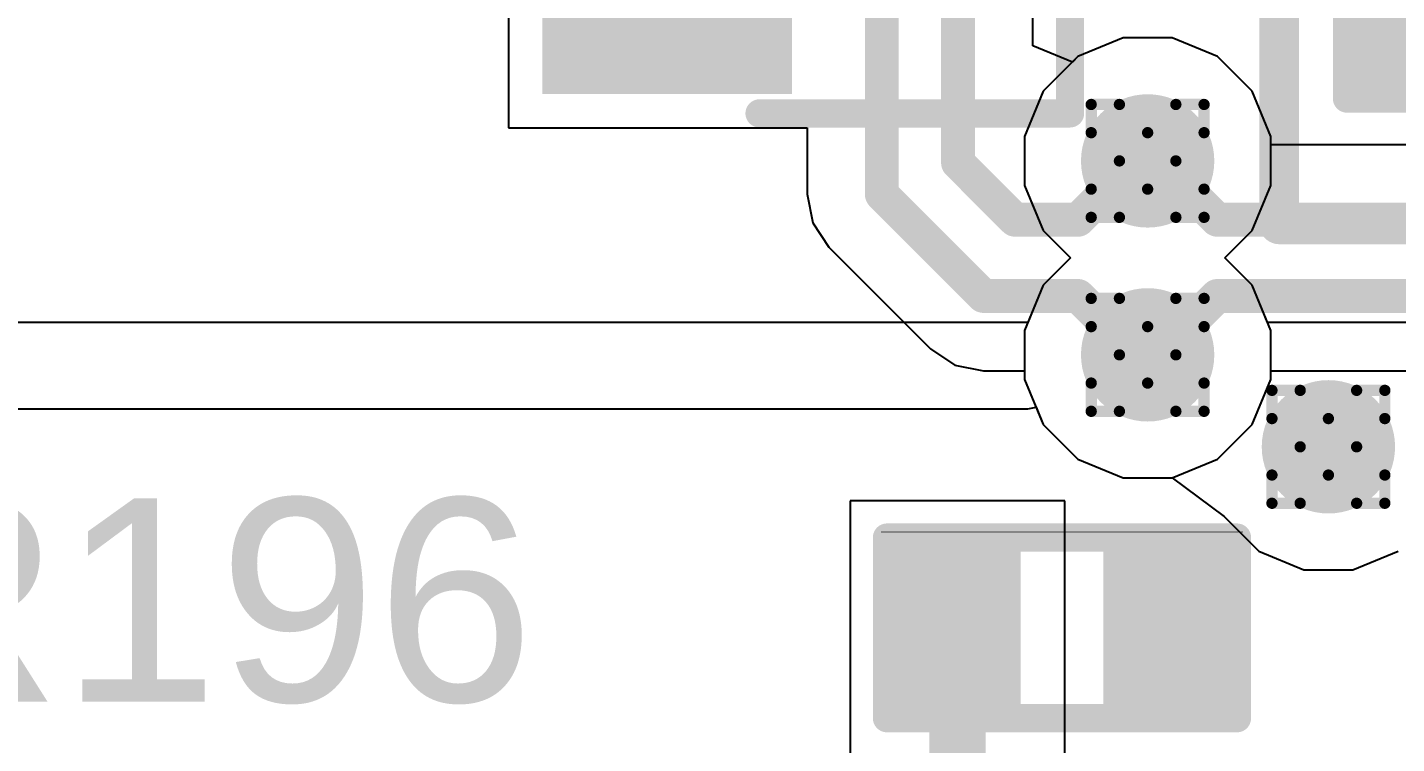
# Model space of a CAD drawing. Header units: inches. Extents: x -11 to 5379, y 0 to 5429.
# Drawn here: x 45.01 to 51.18, y 81.21 to 84.44 of the extents above; entities that cross this region are included whole.
import ezdxf

# ---------------------------------------------------------------- set-up
doc = ezdxf.new("R2010")
doc.units = ezdxf.units.IN
for name, color, linetype in [('Bottom Layer', 5, 'Continuous'), ('Drill Drawing', 1, 'Continuous'), ('GND', 16, 'Continuous'), ('PWR', 76, 'Continuous'), ('Top Layer', 1, 'Continuous'), ('Top Overlay', 2, 'Continuous'), ('Top Paste', 8, 'Continuous'), ('Top Solder', 216, 'Continuous'), ('Via Holes', 16, 'Continuous')]:
    doc.layers.add(name, color=color, linetype=linetype)
doc.styles.add('Arial', font='', dxfattribs={"height": 0.2})
doc.styles.get('Arial').set_extended_font_data('Arial')

# ---------------------------------------------------------------- blocks, each defined once
blk = doc.blocks.new('R___0402_63')
at = {"layer": 'Top Layer'}
for points in [[(-0.6985, -0.3175), (-0.6985, 0.3175), (-0.2413, 0.3175), (-0.2413, -0.3175)], [(0.2413, -0.3175), (0.2413, 0.3175), (0.6985, 0.3175), (0.6985, -0.3175)]]:
    blk.add_hatch(color=1, dxfattribs=at).paths.add_polyline_path(points)
at = {"layer": 'Top Paste'}
for points in [[(-0.6985, -0.3175), (-0.6985, 0.3175), (-0.2413, 0.3175), (-0.2413, -0.3175)], [(0.2413, -0.3175), (0.2413, 0.3175), (0.6985, 0.3175), (0.6985, -0.3175)]]:
    blk.add_hatch(color=8, dxfattribs=at).paths.add_polyline_path(points)
at = {"layer": 'Top Solder'}
for points in [[(-0.7535, -0.3725), (-0.7535, 0.3725), (-0.1863, 0.3725), (-0.1863, -0.3725)], [(0.1863, -0.3725), (0.1863, 0.3725), (0.7535, 0.3725), (0.7535, -0.3725)]]:
    blk.add_hatch(color=216, dxfattribs=at).paths.add_polyline_path(points)
at = {"layer": 'Top Overlay'}
for points in [[(-0.7874, 0.4064, 0.127, 0.127, 0), (-0.7874, -0.4064, 0.127, 0.127, 0)], [(0.7874, 0.4064, 0.127, 0.127, 0), (-0.7874, 0.4064, 0.127, 0.127, 0)], [(0.7874, 0.4064, 0.127, 0.127, 0), (0.7874, -0.4064, 0.127, 0.127, 0)], [(0.7874, -0.4064, 0.127, 0.127, 0), (-0.7874, -0.4064, 0.127, 0.127, 0)], [(0.8128, -0.4318, 0.00323, 0.00323, 0), (-0.8128, -0.4318, 0.00323, 0.00323, 0)]]:
    blk.add_lwpolyline(points, format="xyseb", dxfattribs=at)
for points in [[(-0.8191, 0.4064, 0.0635, 0.0635, 1), (-0.7556, 0.4064, 0.0635, 0.0635, 1)], [(-0.8191, 0.4064, 0.0635, 0.0635, 1), (-0.7556, 0.4064, 0.0635, 0.0635, 1)], [(0.7556, 0.4064, 0.0635, 0.0635, 1), (0.8191, 0.4064, 0.0635, 0.0635, 1)], [(0.7556, 0.4064, 0.0635, 0.0635, 1), (0.8191, 0.4064, 0.0635, 0.0635, 1)], [(-0.8191, -0.4064, 0.0635, 0.0635, 1), (-0.7556, -0.4064, 0.0635, 0.0635, 1)], [(-0.8191, -0.4064, 0.0635, 0.0635, 1), (-0.7556, -0.4064, 0.0635, 0.0635, 1)], [(0.7556, -0.4064, 0.0635, 0.0635, 1), (0.8191, -0.4064, 0.0635, 0.0635, 1)], [(0.7556, -0.4064, 0.0635, 0.0635, 1), (0.8191, -0.4064, 0.0635, 0.0635, 1)], [(-0.8136, -0.4318, 0.00161, 0.00161, 1), (-0.812, -0.4318, 0.00161, 0.00161, 1)], [(0.812, -0.4318, 0.00161, 0.00161, 1), (0.8136, -0.4318, 0.00161, 0.00161, 1)]]:
    blk.add_lwpolyline(points, format="xyseb", close=True, dxfattribs=at)
blk = doc.blocks.new('R___0402_298')
at = {"layer": 'Top Layer'}
for points in [[(-0.6985, -0.3175), (-0.6985, 0.3175), (-0.2413, 0.3175), (-0.2413, -0.3175)], [(0.2413, -0.3175), (0.2413, 0.3175), (0.6985, 0.3175), (0.6985, -0.3175)]]:
    blk.add_hatch(color=1, dxfattribs=at).paths.add_polyline_path(points)
at = {"layer": 'Top Paste'}
for points in [[(-0.6985, -0.3175), (-0.6985, 0.3175), (-0.2413, 0.3175), (-0.2413, -0.3175)], [(0.2413, -0.3175), (0.2413, 0.3175), (0.6985, 0.3175), (0.6985, -0.3175)]]:
    blk.add_hatch(color=8, dxfattribs=at).paths.add_polyline_path(points)
at = {"layer": 'Top Solder'}
for points in [[(-0.7535, -0.3725), (-0.7535, 0.3725), (-0.1863, 0.3725), (-0.1863, -0.3725)], [(0.1863, -0.3725), (0.1863, 0.3725), (0.7535, 0.3725), (0.7535, -0.3725)]]:
    blk.add_hatch(color=216, dxfattribs=at).paths.add_polyline_path(points)
at = {"layer": 'Top Overlay'}
for points in [[(-0.7874, 0.4064, 0.127, 0.127, 0), (-0.7874, -0.4064, 0.127, 0.127, 0)], [(-0.7874, 0.4064, 0.127, 0.127, 0), (0.7874, 0.4064, 0.127, 0.127, 0)], [(0.7874, 0.4064, 0.127, 0.127, 0), (0.7874, -0.4064, 0.127, 0.127, 0)], [(-0.7874, -0.4064, 0.127, 0.127, 0), (0.7874, -0.4064, 0.127, 0.127, 0)], [(-0.8128, -0.4318, 0.00323, 0.00323, 0), (0.8128, -0.4318, 0.00323, 0.00323, 0)]]:
    blk.add_lwpolyline(points, format="xyseb", dxfattribs=at)
for points in [[(-0.8191, 0.4064, 0.0635, 0.0635, 1), (-0.7556, 0.4064, 0.0635, 0.0635, 1)], [(-0.8191, 0.4064, 0.0635, 0.0635, 1), (-0.7556, 0.4064, 0.0635, 0.0635, 1)], [(0.7556, 0.4064, 0.0635, 0.0635, 1), (0.8191, 0.4064, 0.0635, 0.0635, 1)], [(0.7556, 0.4064, 0.0635, 0.0635, 1), (0.8191, 0.4064, 0.0635, 0.0635, 1)], [(-0.8191, -0.4064, 0.0635, 0.0635, 1), (-0.7556, -0.4064, 0.0635, 0.0635, 1)], [(-0.8191, -0.4064, 0.0635, 0.0635, 1), (-0.7556, -0.4064, 0.0635, 0.0635, 1)], [(0.7556, -0.4064, 0.0635, 0.0635, 1), (0.8191, -0.4064, 0.0635, 0.0635, 1)], [(0.7556, -0.4064, 0.0635, 0.0635, 1), (0.8191, -0.4064, 0.0635, 0.0635, 1)], [(-0.8136, -0.4318, 0.00161, 0.00161, 1), (-0.812, -0.4318, 0.00161, 0.00161, 1)], [(0.812, -0.4318, 0.00161, 0.00161, 1), (0.8136, -0.4318, 0.00161, 0.00161, 1)]]:
    blk.add_lwpolyline(points, format="xyseb", close=True, dxfattribs=at)
blk = doc.blocks.new('SOT_23_556')
at = {"layer": 'Top Layer'}
for points in [[(-0.41, 1.46), (0.41, 1.46), (0.41, 0.54), (-0.41, 0.54)], [(-1.36, -0.54), (-0.54, -0.54), (-0.54, -1.46), (-1.36, -1.46)], [(0.54, -0.54), (1.36, -0.54), (1.36, -1.46), (0.54, -1.46)]]:
    blk.add_hatch(color=1, dxfattribs=at).paths.add_polyline_path(points)
at = {"layer": 'Top Paste'}
for points in [[(-0.41, 1.46), (0.41, 1.46), (0.41, 0.54), (-0.41, 0.54)], [(-1.36, -0.54), (-0.54, -0.54), (-0.54, -1.46), (-1.36, -1.46)], [(0.54, -0.54), (1.36, -0.54), (1.36, -1.46), (0.54, -1.46)]]:
    blk.add_hatch(color=8, dxfattribs=at).paths.add_polyline_path(points)
at = {"layer": 'Top Solder'}
for points in [[(-0.5116, 1.5616), (0.5116, 1.5616), (0.5116, 0.4384), (-0.5116, 0.4384)], [(-1.4616, -0.4384), (-0.4384, -0.4384), (-0.4384, -1.5616), (-1.4616, -1.5616)], [(0.4384, -0.4384), (1.4616, -0.4384), (1.4616, -1.5616), (0.4384, -1.5616)]]:
    blk.add_hatch(color=216, dxfattribs=at).paths.add_polyline_path(points)
at = {"layer": 'Top Overlay'}
for points in [[(-0.5588, 0.8128, 0.127, 0.127, 0), (-1.5494, 0.8128, 0.127, 0.127, 0)], [(-1.5494, -0.5842, 0.127, 0.127, 0), (-1.5494, 0.8128, 0.127, 0.127, 0)], [(1.5494, 0.8128, 0.127, 0.127, 0), (0.5588, 0.8128, 0.127, 0.127, 0)], [(1.5494, -0.5842, 0.127, 0.127, 0), (1.5494, 0.8128, 0.127, 0.127, 0)], [(0.3302, -0.7874, 0.127, 0.127, 0), (-0.3302, -0.7874, 0.127, 0.127, 0)], [(-1.6764, -1.2954, 0.127, 0.127, 0), (-1.6764, -1.0414, 0.127, 0.127, 0)], [(-1.5494, -1.1684, 0.127, 0.127, 0), (-1.6764, -1.0414, 0.127, 0.127, 0)], [(-1.6764, -1.2954, 0.127, 0.127, 0), (-1.5494, -1.1684, 0.127, 0.127, 0)]]:
    blk.add_lwpolyline(points, format="xyseb", dxfattribs=at)
for points in [[(-1.5812, 0.8128, 0.0635, 0.0635, 1), (-1.5176, 0.8128, 0.0635, 0.0635, 1)], [(-1.5812, 0.8128, 0.0635, 0.0635, 1), (-1.5176, 0.8128, 0.0635, 0.0635, 1)], [(-0.5905, 0.8128, 0.0635, 0.0635, 1), (-0.5271, 0.8128, 0.0635, 0.0635, 1)], [(0.5271, 0.8128, 0.0635, 0.0635, 1), (0.5905, 0.8128, 0.0635, 0.0635, 1)], [(1.5176, 0.8128, 0.0635, 0.0635, 1), (1.5812, 0.8128, 0.0635, 0.0635, 1)], [(1.5176, 0.8128, 0.0635, 0.0635, 1), (1.5812, 0.8128, 0.0635, 0.0635, 1)], [(-1.5812, -0.5842, 0.0635, 0.0635, 1), (-1.5176, -0.5842, 0.0635, 0.0635, 1)], [(1.5176, -0.5842, 0.0635, 0.0635, 1), (1.5812, -0.5842, 0.0635, 0.0635, 1)], [(-0.3619, -0.7874, 0.0635, 0.0635, 1), (-0.2984, -0.7874, 0.0635, 0.0635, 1)], [(0.2984, -0.7874, 0.0635, 0.0635, 1), (0.3619, -0.7874, 0.0635, 0.0635, 1)], [(-1.7082, -1.0414, 0.0635, 0.0635, 1), (-1.6446, -1.0414, 0.0635, 0.0635, 1)], [(-1.7082, -1.0414, 0.0635, 0.0635, 1), (-1.6446, -1.0414, 0.0635, 0.0635, 1)], [(-1.5812, -1.1684, 0.0635, 0.0635, 1), (-1.5176, -1.1684, 0.0635, 0.0635, 1)], [(-1.5812, -1.1684, 0.0635, 0.0635, 1), (-1.5176, -1.1684, 0.0635, 0.0635, 1)], [(-1.7082, -1.2954, 0.0635, 0.0635, 1), (-1.6446, -1.2954, 0.0635, 0.0635, 1)], [(-1.7082, -1.2954, 0.0635, 0.0635, 1), (-1.6446, -1.2954, 0.0635, 0.0635, 1)]]:
    blk.add_lwpolyline(points, format="xyseb", close=True, dxfattribs=at)

msp = doc.modelspace()

# ---------------------------------------------------------------- hatches: boundary and pattern name
at = {"layer": 'Bottom Layer'}
h = msp.add_hatch(color=5, dxfattribs=at)
edge = h.paths.add_edge_path()
edge.add_arc((50.0555, 83.8364), 0.3, 0, 360)
h = msp.add_hatch(color=5, dxfattribs=at)
edge = h.paths.add_edge_path()
edge.add_arc((50.0555, 82.9638), 0.3, 0, 360)
h = msp.add_hatch(color=5, dxfattribs=at)
edge = h.paths.add_edge_path()
edge.add_arc((50.8689, 82.55), 0.3, 0, 360)
at = {"layer": 'GND'}
h = msp.add_hatch(color=16, dxfattribs=at)
edge = h.paths.add_edge_path()
edge.add_arc((50.0555, 83.8364), 0.3, 0, 360)
h = msp.add_hatch(color=16, dxfattribs=at)
edge = h.paths.add_edge_path()
edge.add_arc((50.0555, 82.9638), 0.3, 0, 360)
h = msp.add_hatch(color=16, dxfattribs=at)
edge = h.paths.add_edge_path()
edge.add_arc((50.8689, 82.55), 0.3, 0, 360)
at = {"layer": 'PWR'}
h = msp.add_hatch(color=76, dxfattribs=at)
edge = h.paths.add_edge_path()
edge.add_arc((50.0555, 83.8364), 0.3, 0, 360)
h = msp.add_hatch(color=76, dxfattribs=at)
edge = h.paths.add_edge_path()
edge.add_arc((50.0555, 82.9638), 0.3, 0, 360)
h = msp.add_hatch(color=76, dxfattribs=at)
edge = h.paths.add_edge_path()
edge.add_arc((50.8689, 82.55), 0.3, 0, 360)
at = {"layer": 'Top Layer'}
h = msp.add_hatch(color=1, dxfattribs=at)
edge = h.paths.add_edge_path()
edge.add_arc((50.0555, 83.8364), 0.3, 0, 360)
h = msp.add_hatch(color=1, dxfattribs=at)
edge = h.paths.add_edge_path()
edge.add_arc((50.0555, 82.9638), 0.3, 0, 360)
h = msp.add_hatch(color=1, dxfattribs=at)
edge = h.paths.add_edge_path()
edge.add_arc((50.8689, 82.55), 0.3, 0, 360)
at = {"layer": 'Via Holes'}
h = msp.add_hatch(color=7, dxfattribs=at)
edge = h.paths.add_edge_path()
edge.add_arc((50.0555, 83.8364), 0.15, 0, 360)
h = msp.add_hatch(color=7, dxfattribs=at)
edge = h.paths.add_edge_path()
edge.add_arc((50.0555, 82.9638), 0.15, 0, 360)
h = msp.add_hatch(color=7, dxfattribs=at)
edge = h.paths.add_edge_path()
edge.add_arc((50.8689, 82.55), 0.15, 0, 360)

# ---------------------------------------------------------------- linework, layer by layer
at = {"layer": 'Bottom Layer'}
for p, q in [((49.9453, 84.3904), (49.7417, 84.3061)), ((50.1657, 84.3904), (49.9453, 84.3904)), ((50.3693, 84.3061), (50.1657, 84.3904)), ((49.7417, 84.3061), (49.5859, 84.1502)), ((50.5252, 84.1502), (50.3693, 84.3061)), ((49.5859, 84.1502), (49.5015, 83.9466)), ((50.6095, 83.9466), (50.5252, 84.1502)), ((49.5015, 83.9466), (49.5015, 83.7262)), ((50.6095, 83.9082), (50.6095, 83.9466)), ((63.4715, 83.9082), (50.6095, 83.9082)), ((49.5015, 83.7262), (49.5859, 83.5226)), ((49.5859, 83.5226), (49.7084, 83.4001)), ((49.7084, 83.4001), (49.5859, 83.2776)), ((49.5859, 83.2776), (49.5015, 83.074)), ((49.5015, 83.074), (49.5015, 82.8536)), ((50.6095, 82.8536), (50.6095, 82.892)), ((50.6095, 82.892), (63.4715, 82.892)), ((49.5015, 82.8536), (49.5859, 82.65)), ((50.5252, 82.65), (50.6095, 82.8536)), ((49.5859, 82.65), (49.7417, 82.4941)), ((50.3693, 82.4941), (50.5252, 82.65)), ((49.7417, 82.4941), (49.9453, 82.4098)), ((50.1657, 82.4098), (50.3693, 82.4941)), ((49.9453, 82.4098), (50.1657, 82.4098))]:
    msp.add_line(p, q, dxfattribs=at)
for points in [[(50.0555, 83.8364, 0.1524, 0.1524, 0), (50.1037, 83.8364, 0.1524, 0.1524, 0)], [(50.1037, 83.8364, 0.1524, 0.1524, 0), (50.3686, 83.5716, 0.1524, 0.1524, 0)], [(50.3686, 83.5716, 0.1524, 0.1524, 0), (63.7124, 83.5716, 0.1524, 0.1524, 0)], [(50.1037, 82.9638, 0.1524, 0.1524, 0), (50.3686, 83.2287, 0.1524, 0.1524, 0)], [(50.3686, 83.2287, 0.1524, 0.1524, 0), (63.7124, 83.2287, 0.1524, 0.1524, 0)], [(50.0555, 82.9638, 0.1524, 0.1524, 0), (50.1037, 82.9638, 0.1524, 0.1524, 0)]]:
    msp.add_lwpolyline(points, format="xyseb", dxfattribs=at)
for points in [[(50.0174, 83.8364, 0.0762, 0.0762, 1), (50.0936, 83.8364, 0.0762, 0.0762, 1)], [(50.0656, 83.8364, 0.0762, 0.0762, 1), (50.1418, 83.8364, 0.0762, 0.0762, 1)], [(50.0656, 83.8364, 0.0762, 0.0762, 1), (50.1418, 83.8364, 0.0762, 0.0762, 1)], [(50.3305, 83.5716, 0.0762, 0.0762, 1), (50.4067, 83.5716, 0.0762, 0.0762, 1)], [(50.3305, 83.5716, 0.0762, 0.0762, 1), (50.4067, 83.5716, 0.0762, 0.0762, 1)], [(50.3305, 83.2287, 0.0762, 0.0762, 1), (50.4067, 83.2287, 0.0762, 0.0762, 1)], [(50.3305, 83.2287, 0.0762, 0.0762, 1), (50.4067, 83.2287, 0.0762, 0.0762, 1)], [(50.0174, 82.9638, 0.0762, 0.0762, 1), (50.0936, 82.9638, 0.0762, 0.0762, 1)], [(50.0656, 82.9638, 0.0762, 0.0762, 1), (50.1418, 82.9638, 0.0762, 0.0762, 1)], [(50.0656, 82.9638, 0.0762, 0.0762, 1), (50.1418, 82.9638, 0.0762, 0.0762, 1)]]:
    msp.add_lwpolyline(points, format="xyseb", close=True, dxfattribs=at)
at = {"layer": 'Drill Drawing'}
for points in [[(49.8015, 83.9634, 0.0508, 0.0508, 0), (49.8015, 84.0904, 0.0508, 0.0508, 0)], [(49.8015, 84.0904, 0.0508, 0.0508, 0), (49.9285, 84.0904, 0.0508, 0.0508, 0)], [(49.9285, 84.0904, 0.0508, 0.0508, 0), (50.0555, 83.9634, 0.0508, 0.0508, 0)], [(50.0555, 83.9634, 0.0508, 0.0508, 0), (50.1825, 84.0904, 0.0508, 0.0508, 0)], [(50.1825, 84.0904, 0.0508, 0.0508, 0), (50.3095, 84.0904, 0.0508, 0.0508, 0)], [(50.3095, 83.9634, 0.0508, 0.0508, 0), (50.3095, 84.0904, 0.0508, 0.0508, 0)], [(49.8015, 83.9634, 0.0508, 0.0508, 0), (49.9285, 83.8364, 0.0508, 0.0508, 0)], [(50.1825, 83.8364, 0.0508, 0.0508, 0), (50.3095, 83.9634, 0.0508, 0.0508, 0)], [(49.8015, 83.7094, 0.0508, 0.0508, 0), (49.9285, 83.8364, 0.0508, 0.0508, 0)], [(50.1825, 83.8364, 0.0508, 0.0508, 0), (50.3095, 83.7094, 0.0508, 0.0508, 0)], [(49.8015, 83.5824, 0.0508, 0.0508, 0), (49.8015, 83.7094, 0.0508, 0.0508, 0)], [(49.9285, 83.5824, 0.0508, 0.0508, 0), (50.0555, 83.7094, 0.0508, 0.0508, 0)], [(50.0555, 83.7094, 0.0508, 0.0508, 0), (50.1825, 83.5824, 0.0508, 0.0508, 0)], [(50.3095, 83.5824, 0.0508, 0.0508, 0), (50.3095, 83.7094, 0.0508, 0.0508, 0)], [(49.8015, 83.5824, 0.0508, 0.0508, 0), (49.9285, 83.5824, 0.0508, 0.0508, 0)], [(50.1825, 83.5824, 0.0508, 0.0508, 0), (50.3095, 83.5824, 0.0508, 0.0508, 0)], [(49.8015, 83.0908, 0.0508, 0.0508, 0), (49.8015, 83.2178, 0.0508, 0.0508, 0)], [(49.8015, 83.2178, 0.0508, 0.0508, 0), (49.9285, 83.2178, 0.0508, 0.0508, 0)], [(49.9285, 83.2178, 0.0508, 0.0508, 0), (50.0555, 83.0908, 0.0508, 0.0508, 0)], [(50.0555, 83.0908, 0.0508, 0.0508, 0), (50.1825, 83.2178, 0.0508, 0.0508, 0)], [(50.1825, 83.2178, 0.0508, 0.0508, 0), (50.3095, 83.2178, 0.0508, 0.0508, 0)], [(50.3095, 83.0908, 0.0508, 0.0508, 0), (50.3095, 83.2178, 0.0508, 0.0508, 0)], [(49.8015, 83.0908, 0.0508, 0.0508, 0), (49.9285, 82.9638, 0.0508, 0.0508, 0)], [(50.1825, 82.9638, 0.0508, 0.0508, 0), (50.3095, 83.0908, 0.0508, 0.0508, 0)], [(49.8015, 82.8368, 0.0508, 0.0508, 0), (49.9285, 82.9638, 0.0508, 0.0508, 0)], [(50.1825, 82.9638, 0.0508, 0.0508, 0), (50.3095, 82.8368, 0.0508, 0.0508, 0)], [(49.8015, 82.7098, 0.0508, 0.0508, 0), (49.8015, 82.8368, 0.0508, 0.0508, 0)], [(49.9285, 82.7098, 0.0508, 0.0508, 0), (50.0555, 82.8368, 0.0508, 0.0508, 0)], [(50.0555, 82.8368, 0.0508, 0.0508, 0), (50.1825, 82.7098, 0.0508, 0.0508, 0)], [(50.3095, 82.7098, 0.0508, 0.0508, 0), (50.3095, 82.8368, 0.0508, 0.0508, 0)], [(50.6149, 82.677, 0.0508, 0.0508, 0), (50.6149, 82.804, 0.0508, 0.0508, 0)], [(50.6149, 82.804, 0.0508, 0.0508, 0), (50.7419, 82.804, 0.0508, 0.0508, 0)], [(50.7419, 82.804, 0.0508, 0.0508, 0), (50.8689, 82.677, 0.0508, 0.0508, 0)], [(50.8689, 82.677, 0.0508, 0.0508, 0), (50.9959, 82.804, 0.0508, 0.0508, 0)], [(50.9959, 82.804, 0.0508, 0.0508, 0), (51.1229, 82.804, 0.0508, 0.0508, 0)], [(51.1229, 82.677, 0.0508, 0.0508, 0), (51.1229, 82.804, 0.0508, 0.0508, 0)], [(49.8015, 82.7098, 0.0508, 0.0508, 0), (49.9285, 82.7098, 0.0508, 0.0508, 0)], [(50.1825, 82.7098, 0.0508, 0.0508, 0), (50.3095, 82.7098, 0.0508, 0.0508, 0)], [(50.6149, 82.677, 0.0508, 0.0508, 0), (50.7419, 82.55, 0.0508, 0.0508, 0)], [(50.9959, 82.55, 0.0508, 0.0508, 0), (51.1229, 82.677, 0.0508, 0.0508, 0)], [(50.6149, 82.423, 0.0508, 0.0508, 0), (50.7419, 82.55, 0.0508, 0.0508, 0)], [(50.9959, 82.55, 0.0508, 0.0508, 0), (51.1229, 82.423, 0.0508, 0.0508, 0)], [(50.6149, 82.296, 0.0508, 0.0508, 0), (50.6149, 82.423, 0.0508, 0.0508, 0)], [(50.7419, 82.296, 0.0508, 0.0508, 0), (50.8689, 82.423, 0.0508, 0.0508, 0)], [(50.8689, 82.423, 0.0508, 0.0508, 0), (50.9959, 82.296, 0.0508, 0.0508, 0)], [(51.1229, 82.296, 0.0508, 0.0508, 0), (51.1229, 82.423, 0.0508, 0.0508, 0)], [(50.6149, 82.296, 0.0508, 0.0508, 0), (50.7419, 82.296, 0.0508, 0.0508, 0)], [(50.9959, 82.296, 0.0508, 0.0508, 0), (51.1229, 82.296, 0.0508, 0.0508, 0)]]:
    msp.add_lwpolyline(points, format="xyseb", dxfattribs=at)
for points in [[(49.7888, 84.0904, 0.0254, 0.0254, 1), (49.8142, 84.0904, 0.0254, 0.0254, 1)], [(49.7888, 84.0904, 0.0254, 0.0254, 1), (49.8142, 84.0904, 0.0254, 0.0254, 1)], [(49.9158, 84.0904, 0.0254, 0.0254, 1), (49.9412, 84.0904, 0.0254, 0.0254, 1)], [(49.9158, 84.0904, 0.0254, 0.0254, 1), (49.9412, 84.0904, 0.0254, 0.0254, 1)], [(50.1698, 84.0904, 0.0254, 0.0254, 1), (50.1952, 84.0904, 0.0254, 0.0254, 1)], [(50.1698, 84.0904, 0.0254, 0.0254, 1), (50.1952, 84.0904, 0.0254, 0.0254, 1)], [(50.2968, 84.0904, 0.0254, 0.0254, 1), (50.3222, 84.0904, 0.0254, 0.0254, 1)], [(50.2968, 84.0904, 0.0254, 0.0254, 1), (50.3222, 84.0904, 0.0254, 0.0254, 1)], [(49.7888, 83.9634, 0.0254, 0.0254, 1), (49.8142, 83.9634, 0.0254, 0.0254, 1)], [(49.7888, 83.9634, 0.0254, 0.0254, 1), (49.8142, 83.9634, 0.0254, 0.0254, 1)], [(50.0428, 83.9634, 0.0254, 0.0254, 1), (50.0682, 83.9634, 0.0254, 0.0254, 1)], [(50.0428, 83.9634, 0.0254, 0.0254, 1), (50.0682, 83.9634, 0.0254, 0.0254, 1)], [(50.2968, 83.9634, 0.0254, 0.0254, 1), (50.3222, 83.9634, 0.0254, 0.0254, 1)], [(50.2968, 83.9634, 0.0254, 0.0254, 1), (50.3222, 83.9634, 0.0254, 0.0254, 1)], [(49.9158, 83.8364, 0.0254, 0.0254, 1), (49.9412, 83.8364, 0.0254, 0.0254, 1)], [(49.9158, 83.8364, 0.0254, 0.0254, 1), (49.9412, 83.8364, 0.0254, 0.0254, 1)], [(50.1698, 83.8364, 0.0254, 0.0254, 1), (50.1952, 83.8364, 0.0254, 0.0254, 1)], [(50.1698, 83.8364, 0.0254, 0.0254, 1), (50.1952, 83.8364, 0.0254, 0.0254, 1)], [(49.7888, 83.7094, 0.0254, 0.0254, 1), (49.8142, 83.7094, 0.0254, 0.0254, 1)], [(49.7888, 83.7094, 0.0254, 0.0254, 1), (49.8142, 83.7094, 0.0254, 0.0254, 1)], [(50.0428, 83.7094, 0.0254, 0.0254, 1), (50.0682, 83.7094, 0.0254, 0.0254, 1)], [(50.0428, 83.7094, 0.0254, 0.0254, 1), (50.0682, 83.7094, 0.0254, 0.0254, 1)], [(50.2968, 83.7094, 0.0254, 0.0254, 1), (50.3222, 83.7094, 0.0254, 0.0254, 1)], [(50.2968, 83.7094, 0.0254, 0.0254, 1), (50.3222, 83.7094, 0.0254, 0.0254, 1)], [(49.7888, 83.5824, 0.0254, 0.0254, 1), (49.8142, 83.5824, 0.0254, 0.0254, 1)], [(49.7888, 83.5824, 0.0254, 0.0254, 1), (49.8142, 83.5824, 0.0254, 0.0254, 1)], [(49.9158, 83.5824, 0.0254, 0.0254, 1), (49.9412, 83.5824, 0.0254, 0.0254, 1)], [(49.9158, 83.5824, 0.0254, 0.0254, 1), (49.9412, 83.5824, 0.0254, 0.0254, 1)], [(50.1698, 83.5824, 0.0254, 0.0254, 1), (50.1952, 83.5824, 0.0254, 0.0254, 1)], [(50.1698, 83.5824, 0.0254, 0.0254, 1), (50.1952, 83.5824, 0.0254, 0.0254, 1)], [(50.2968, 83.5824, 0.0254, 0.0254, 1), (50.3222, 83.5824, 0.0254, 0.0254, 1)], [(50.2968, 83.5824, 0.0254, 0.0254, 1), (50.3222, 83.5824, 0.0254, 0.0254, 1)], [(49.7888, 83.2178, 0.0254, 0.0254, 1), (49.8142, 83.2178, 0.0254, 0.0254, 1)], [(49.7888, 83.2178, 0.0254, 0.0254, 1), (49.8142, 83.2178, 0.0254, 0.0254, 1)], [(49.9158, 83.2178, 0.0254, 0.0254, 1), (49.9412, 83.2178, 0.0254, 0.0254, 1)], [(49.9158, 83.2178, 0.0254, 0.0254, 1), (49.9412, 83.2178, 0.0254, 0.0254, 1)], [(50.1698, 83.2178, 0.0254, 0.0254, 1), (50.1952, 83.2178, 0.0254, 0.0254, 1)], [(50.1698, 83.2178, 0.0254, 0.0254, 1), (50.1952, 83.2178, 0.0254, 0.0254, 1)], [(50.2968, 83.2178, 0.0254, 0.0254, 1), (50.3222, 83.2178, 0.0254, 0.0254, 1)], [(50.2968, 83.2178, 0.0254, 0.0254, 1), (50.3222, 83.2178, 0.0254, 0.0254, 1)], [(49.7888, 83.0908, 0.0254, 0.0254, 1), (49.8142, 83.0908, 0.0254, 0.0254, 1)], [(49.7888, 83.0908, 0.0254, 0.0254, 1), (49.8142, 83.0908, 0.0254, 0.0254, 1)], [(50.0428, 83.0908, 0.0254, 0.0254, 1), (50.0682, 83.0908, 0.0254, 0.0254, 1)], [(50.0428, 83.0908, 0.0254, 0.0254, 1), (50.0682, 83.0908, 0.0254, 0.0254, 1)], [(50.2968, 83.0908, 0.0254, 0.0254, 1), (50.3222, 83.0908, 0.0254, 0.0254, 1)], [(50.2968, 83.0908, 0.0254, 0.0254, 1), (50.3222, 83.0908, 0.0254, 0.0254, 1)], [(49.9158, 82.9638, 0.0254, 0.0254, 1), (49.9412, 82.9638, 0.0254, 0.0254, 1)], [(49.9158, 82.9638, 0.0254, 0.0254, 1), (49.9412, 82.9638, 0.0254, 0.0254, 1)], [(50.1698, 82.9638, 0.0254, 0.0254, 1), (50.1952, 82.9638, 0.0254, 0.0254, 1)], [(50.1698, 82.9638, 0.0254, 0.0254, 1), (50.1952, 82.9638, 0.0254, 0.0254, 1)], [(49.7888, 82.8368, 0.0254, 0.0254, 1), (49.8142, 82.8368, 0.0254, 0.0254, 1)], [(49.7888, 82.8368, 0.0254, 0.0254, 1), (49.8142, 82.8368, 0.0254, 0.0254, 1)], [(50.0428, 82.8368, 0.0254, 0.0254, 1), (50.0682, 82.8368, 0.0254, 0.0254, 1)], [(50.0428, 82.8368, 0.0254, 0.0254, 1), (50.0682, 82.8368, 0.0254, 0.0254, 1)], [(50.2968, 82.8368, 0.0254, 0.0254, 1), (50.3222, 82.8368, 0.0254, 0.0254, 1)], [(50.2968, 82.8368, 0.0254, 0.0254, 1), (50.3222, 82.8368, 0.0254, 0.0254, 1)], [(50.6022, 82.804, 0.0254, 0.0254, 1), (50.6276, 82.804, 0.0254, 0.0254, 1)], [(50.6022, 82.804, 0.0254, 0.0254, 1), (50.6276, 82.804, 0.0254, 0.0254, 1)], [(50.7292, 82.804, 0.0254, 0.0254, 1), (50.7546, 82.804, 0.0254, 0.0254, 1)], [(50.7292, 82.804, 0.0254, 0.0254, 1), (50.7546, 82.804, 0.0254, 0.0254, 1)], [(50.9832, 82.804, 0.0254, 0.0254, 1), (51.0086, 82.804, 0.0254, 0.0254, 1)], [(50.9832, 82.804, 0.0254, 0.0254, 1), (51.0086, 82.804, 0.0254, 0.0254, 1)], [(51.1102, 82.804, 0.0254, 0.0254, 1), (51.1356, 82.804, 0.0254, 0.0254, 1)], [(51.1102, 82.804, 0.0254, 0.0254, 1), (51.1356, 82.804, 0.0254, 0.0254, 1)], [(49.7888, 82.7098, 0.0254, 0.0254, 1), (49.8142, 82.7098, 0.0254, 0.0254, 1)], [(49.7888, 82.7098, 0.0254, 0.0254, 1), (49.8142, 82.7098, 0.0254, 0.0254, 1)], [(49.9158, 82.7098, 0.0254, 0.0254, 1), (49.9412, 82.7098, 0.0254, 0.0254, 1)], [(49.9158, 82.7098, 0.0254, 0.0254, 1), (49.9412, 82.7098, 0.0254, 0.0254, 1)], [(50.1698, 82.7098, 0.0254, 0.0254, 1), (50.1952, 82.7098, 0.0254, 0.0254, 1)], [(50.1698, 82.7098, 0.0254, 0.0254, 1), (50.1952, 82.7098, 0.0254, 0.0254, 1)], [(50.2968, 82.7098, 0.0254, 0.0254, 1), (50.3222, 82.7098, 0.0254, 0.0254, 1)], [(50.2968, 82.7098, 0.0254, 0.0254, 1), (50.3222, 82.7098, 0.0254, 0.0254, 1)], [(50.6022, 82.677, 0.0254, 0.0254, 1), (50.6276, 82.677, 0.0254, 0.0254, 1)], [(50.6022, 82.677, 0.0254, 0.0254, 1), (50.6276, 82.677, 0.0254, 0.0254, 1)], [(50.8562, 82.677, 0.0254, 0.0254, 1), (50.8816, 82.677, 0.0254, 0.0254, 1)], [(50.8562, 82.677, 0.0254, 0.0254, 1), (50.8816, 82.677, 0.0254, 0.0254, 1)], [(51.1102, 82.677, 0.0254, 0.0254, 1), (51.1356, 82.677, 0.0254, 0.0254, 1)], [(51.1102, 82.677, 0.0254, 0.0254, 1), (51.1356, 82.677, 0.0254, 0.0254, 1)], [(50.7292, 82.55, 0.0254, 0.0254, 1), (50.7546, 82.55, 0.0254, 0.0254, 1)], [(50.7292, 82.55, 0.0254, 0.0254, 1), (50.7546, 82.55, 0.0254, 0.0254, 1)], [(50.9832, 82.55, 0.0254, 0.0254, 1), (51.0086, 82.55, 0.0254, 0.0254, 1)], [(50.9832, 82.55, 0.0254, 0.0254, 1), (51.0086, 82.55, 0.0254, 0.0254, 1)], [(50.6022, 82.423, 0.0254, 0.0254, 1), (50.6276, 82.423, 0.0254, 0.0254, 1)], [(50.6022, 82.423, 0.0254, 0.0254, 1), (50.6276, 82.423, 0.0254, 0.0254, 1)], [(50.8562, 82.423, 0.0254, 0.0254, 1), (50.8816, 82.423, 0.0254, 0.0254, 1)], [(50.8562, 82.423, 0.0254, 0.0254, 1), (50.8816, 82.423, 0.0254, 0.0254, 1)], [(51.1102, 82.423, 0.0254, 0.0254, 1), (51.1356, 82.423, 0.0254, 0.0254, 1)], [(51.1102, 82.423, 0.0254, 0.0254, 1), (51.1356, 82.423, 0.0254, 0.0254, 1)], [(50.6022, 82.296, 0.0254, 0.0254, 1), (50.6276, 82.296, 0.0254, 0.0254, 1)], [(50.6022, 82.296, 0.0254, 0.0254, 1), (50.6276, 82.296, 0.0254, 0.0254, 1)], [(50.7292, 82.296, 0.0254, 0.0254, 1), (50.7546, 82.296, 0.0254, 0.0254, 1)], [(50.7292, 82.296, 0.0254, 0.0254, 1), (50.7546, 82.296, 0.0254, 0.0254, 1)], [(50.9832, 82.296, 0.0254, 0.0254, 1), (51.0086, 82.296, 0.0254, 0.0254, 1)], [(50.9832, 82.296, 0.0254, 0.0254, 1), (51.0086, 82.296, 0.0254, 0.0254, 1)], [(51.1102, 82.296, 0.0254, 0.0254, 1), (51.1356, 82.296, 0.0254, 0.0254, 1)], [(51.1102, 82.296, 0.0254, 0.0254, 1), (51.1356, 82.296, 0.0254, 0.0254, 1)]]:
    msp.add_lwpolyline(points, format="xyseb", close=True, dxfattribs=at)
at = {"layer": 'GND'}
for p, q in [((49.9453, 84.3904), (49.7417, 84.3061)), ((50.1657, 84.3904), (49.9453, 84.3904)), ((50.3693, 84.3061), (50.1657, 84.3904)), ((49.7417, 84.3061), (49.5859, 84.1502)), ((50.5252, 84.1502), (50.3693, 84.3061)), ((49.5859, 84.1502), (49.5015, 83.9466)), ((50.6095, 83.9466), (50.5252, 84.1502)), ((49.5015, 83.9466), (49.5015, 83.7262)), ((50.6095, 83.7262), (50.6095, 83.9466)), ((49.5015, 83.7262), (49.5859, 83.5226)), ((50.5252, 83.5226), (50.6095, 83.7262)), ((49.5859, 83.5226), (49.7084, 83.4001)), ((50.4027, 83.4001), (50.5252, 83.5226)), ((49.7084, 83.4001), (49.5859, 83.2776)), ((50.5252, 83.2776), (50.4027, 83.4001)), ((49.5859, 83.2776), (49.5015, 83.074)), ((50.6095, 83.074), (50.5252, 83.2776)), ((49.5015, 83.074), (49.5015, 82.8536)), ((50.6095, 82.8536), (50.6095, 83.074)), ((49.5015, 82.8536), (49.5859, 82.65)), ((50.5252, 82.65), (50.6095, 82.8536)), ((49.5859, 82.65), (49.7417, 82.4941)), ((50.3693, 82.4941), (50.5252, 82.65)), ((49.7417, 82.4941), (49.9453, 82.4098)), ((50.1657, 82.4098), (50.3693, 82.4941)), ((49.9453, 82.4098), (50.1657, 82.4098))]:
    msp.add_line(p, q, dxfattribs=at)
at = {"layer": 'PWR'}
for p, q in [((49.9453, 84.3904), (49.7417, 84.3061)), ((50.1657, 84.3904), (49.9453, 84.3904)), ((50.3693, 84.3061), (50.1657, 84.3904)), ((49.7417, 84.3061), (49.5859, 84.1502)), ((50.5252, 84.1502), (50.3693, 84.3061)), ((49.5859, 84.1502), (49.5015, 83.9466)), ((50.6095, 83.9466), (50.5252, 84.1502)), ((49.5015, 83.9466), (49.5015, 83.7262)), ((50.6095, 83.7262), (50.6095, 83.9466)), ((49.5015, 83.7262), (49.5859, 83.5226)), ((50.5252, 83.5226), (50.6095, 83.7262)), ((49.5859, 83.5226), (49.7084, 83.4001)), ((50.4027, 83.4001), (50.5252, 83.5226)), ((49.7084, 83.4001), (49.5859, 83.2776)), ((50.5252, 83.2776), (50.4027, 83.4001)), ((49.5859, 83.2776), (49.5159, 83.1088)), ((50.5951, 83.1088), (50.5252, 83.2776)), ((49.5159, 83.1088), (37.8434, 83.1088)), ((63.4859, 83.1088), (50.5951, 83.1088)), ((37.8434, 82.7203), (49.5159, 82.7203)), ((49.5159, 82.7203), (49.5536, 82.7278)), ((49.5536, 82.7278), (49.5859, 82.65)), ((49.5859, 82.65), (49.7417, 82.4941)), ((49.7417, 82.4941), (49.9453, 82.4098)), ((49.9453, 82.4098), (50.1657, 82.4098)), ((50.1657, 82.4098), (50.3992, 82.2362)), ((50.3992, 82.2362), (50.5551, 82.0803)), ((50.5551, 82.0803), (50.7587, 81.996)), ((50.9791, 81.996), (51.1827, 82.0803)), ((50.7587, 81.996), (50.9791, 81.996))]:
    msp.add_line(p, q, dxfattribs=at)
at = {"layer": 'Top Layer'}
for p, q in [((49.5389, 84.3548), (49.5389, 85.4263)), ((47.1794, 84.9509), (47.1794, 83.9856)), ((49.7167, 84.2811), (49.5389, 84.3548)), ((49.9453, 84.3904), (49.7417, 84.3061)), ((50.1657, 84.3904), (49.9453, 84.3904)), ((50.3693, 84.3061), (50.1657, 84.3904)), ((49.7417, 84.3061), (49.7167, 84.2811)), ((50.5252, 84.1502), (50.3693, 84.3061)), ((50.6095, 83.9466), (50.5252, 84.1502)), ((47.1794, 83.9856), (48.5227, 83.9856)), ((48.5227, 83.9856), (48.5227, 83.6861)), ((50.6095, 83.7262), (50.6095, 83.9466)), ((48.5227, 83.6861), (48.5483, 83.5573)), ((50.5252, 83.5226), (50.6095, 83.7262)), ((48.5483, 83.5573), (48.6213, 83.448)), ((50.4027, 83.4001), (50.5252, 83.5226)), ((48.6213, 83.448), (49.0788, 82.9906)), ((50.5252, 83.2776), (50.4027, 83.4001)), ((50.6095, 83.074), (50.5252, 83.2776)), ((50.6095, 82.8536), (50.6095, 83.074)), ((49.0788, 82.9906), (49.188, 82.9176)), ((49.188, 82.9176), (49.3168, 82.892)), ((49.3168, 82.892), (49.5015, 82.892)), ((49.5015, 82.892), (49.5015, 82.8536)), ((49.5015, 82.8536), (49.5859, 82.65)), ((50.5252, 82.65), (50.6095, 82.8536)), ((49.5859, 82.65), (49.7417, 82.4941)), ((50.3693, 82.4941), (50.5252, 82.65)), ((49.7417, 82.4941), (49.9453, 82.4098)), ((50.1657, 82.4098), (50.3693, 82.4941)), ((49.9453, 82.4098), (50.1657, 82.4098)), ((49.6827, 82.3068), (48.7175, 82.3068)), ((48.7175, 82.3068), (48.7175, 81.1638)), ((49.6827, 81.1638), (49.6827, 82.3068))]:
    msp.add_line(p, q, dxfattribs=at)
for points in [[(49.2023, 83.8281, 0.1524, 0.1524, 0), (49.2023, 85.4263, 0.1524, 0.1524, 0)], [(48.8594, 83.6861, 0.1524, 0.1524, 0), (48.8594, 85.2843, 0.1524, 0.1524, 0)], [(49.2023, 83.8281, 0.1524, 0.1524, 0), (49.4588, 83.5716, 0.1524, 0.1524, 0)], [(49.7424, 83.5716, 0.1524, 0.1524, 0), (50.0073, 83.8364, 0.1524, 0.1524, 0)], [(50.0073, 83.8364, 0.1524, 0.1524, 0), (50.0555, 83.8364, 0.1524, 0.1524, 0)], [(48.8594, 83.6861, 0.1524, 0.1524, 0), (49.3168, 83.2287, 0.1524, 0.1524, 0)], [(49.4588, 83.5716, 0.1524, 0.1524, 0), (49.7424, 83.5716, 0.1524, 0.1524, 0)], [(49.3168, 83.2287, 0.1524, 0.1524, 0), (49.7424, 83.2287, 0.1524, 0.1524, 0)], [(49.7424, 83.2287, 0.1524, 0.1524, 0), (50.0073, 82.9638, 0.1524, 0.1524, 0)], [(50.0073, 82.9638, 0.1524, 0.1524, 0), (50.0555, 82.9638, 0.1524, 0.1524, 0)], [(49.2001, 80.4653, 0.254, 0.254, 0), (49.2001, 81.7353, 0.254, 0.254, 0)]]:
    msp.add_lwpolyline(points, format="xyseb", dxfattribs=at)
for points in [[(49.1642, 83.8281, 0.0762, 0.0762, 1), (49.2404, 83.8281, 0.0762, 0.0762, 1)], [(49.1642, 83.8281, 0.0762, 0.0762, 1), (49.2404, 83.8281, 0.0762, 0.0762, 1)], [(49.9692, 83.8364, 0.0762, 0.0762, 1), (50.0454, 83.8364, 0.0762, 0.0762, 1)], [(49.9692, 83.8364, 0.0762, 0.0762, 1), (50.0454, 83.8364, 0.0762, 0.0762, 1)], [(50.0174, 83.8364, 0.0762, 0.0762, 1), (50.0936, 83.8364, 0.0762, 0.0762, 1)], [(48.8213, 83.6861, 0.0762, 0.0762, 1), (48.8975, 83.6861, 0.0762, 0.0762, 1)], [(48.8213, 83.6861, 0.0762, 0.0762, 1), (48.8975, 83.6861, 0.0762, 0.0762, 1)], [(49.4207, 83.5716, 0.0762, 0.0762, 1), (49.4969, 83.5716, 0.0762, 0.0762, 1)], [(49.4207, 83.5716, 0.0762, 0.0762, 1), (49.4969, 83.5716, 0.0762, 0.0762, 1)], [(49.7043, 83.5716, 0.0762, 0.0762, 1), (49.7805, 83.5716, 0.0762, 0.0762, 1)], [(49.7043, 83.5716, 0.0762, 0.0762, 1), (49.7805, 83.5716, 0.0762, 0.0762, 1)], [(49.2787, 83.2287, 0.0762, 0.0762, 1), (49.3549, 83.2287, 0.0762, 0.0762, 1)], [(49.2787, 83.2287, 0.0762, 0.0762, 1), (49.3549, 83.2287, 0.0762, 0.0762, 1)], [(49.7043, 83.2287, 0.0762, 0.0762, 1), (49.7805, 83.2287, 0.0762, 0.0762, 1)], [(49.7043, 83.2287, 0.0762, 0.0762, 1), (49.7805, 83.2287, 0.0762, 0.0762, 1)], [(49.9692, 82.9638, 0.0762, 0.0762, 1), (50.0454, 82.9638, 0.0762, 0.0762, 1)], [(49.9692, 82.9638, 0.0762, 0.0762, 1), (50.0454, 82.9638, 0.0762, 0.0762, 1)], [(50.0174, 82.9638, 0.0762, 0.0762, 1), (50.0936, 82.9638, 0.0762, 0.0762, 1)], [(49.1366, 81.7353, 0.127, 0.127, 1), (49.2636, 81.7353, 0.127, 0.127, 1)]]:
    msp.add_lwpolyline(points, format="xyseb", close=True, dxfattribs=at)
at = {"layer": 'Top Overlay'}
for points in [[(50.6476, 83.5505, 0.1778, 0.1778, 0), (50.6476, 86.2175, 0.1778, 0.1778, 0)], [(50.6476, 83.5505, 0.1778, 0.1778, 0), (53.1876, 83.5505, 0.1778, 0.1778, 0)]]:
    msp.add_lwpolyline(points, format="xyseb", dxfattribs=at)
msp.add_lwpolyline([(50.6031, 83.5505, 0.0889, 0.0889, 1), (50.692, 83.5505, 0.0889, 0.0889, 1)], format="xyseb", close=True, dxfattribs=at)
msp.add_lwpolyline([(50.6031, 83.5505, 0.0889, 0.0889, 1), (50.692, 83.5505, 0.0889, 0.0889, 1)], format="xyseb", close=True, dxfattribs=at)

# ---------------------------------------------------------------- block references
for name, p, rotation in [('SOT_23_556', (48.8934, 85.5996), 270), ('R___0402_298', (51.3591, 84.9042), 90), ('R___0402_63', (49.67, 81.7353), 180)]:
    msp.add_blockref(name, p, dxfattribs=dict(rotation=rotation))

# ---------------------------------------------------------------- texts
at = {"layer": 'Top Overlay', "style": 'Arial'}
msp.add_text('R196', height=0.9144, dxfattribs=at).set_placement((44.2417, 81.4038))

doc.saveas('drawing.dxf')
